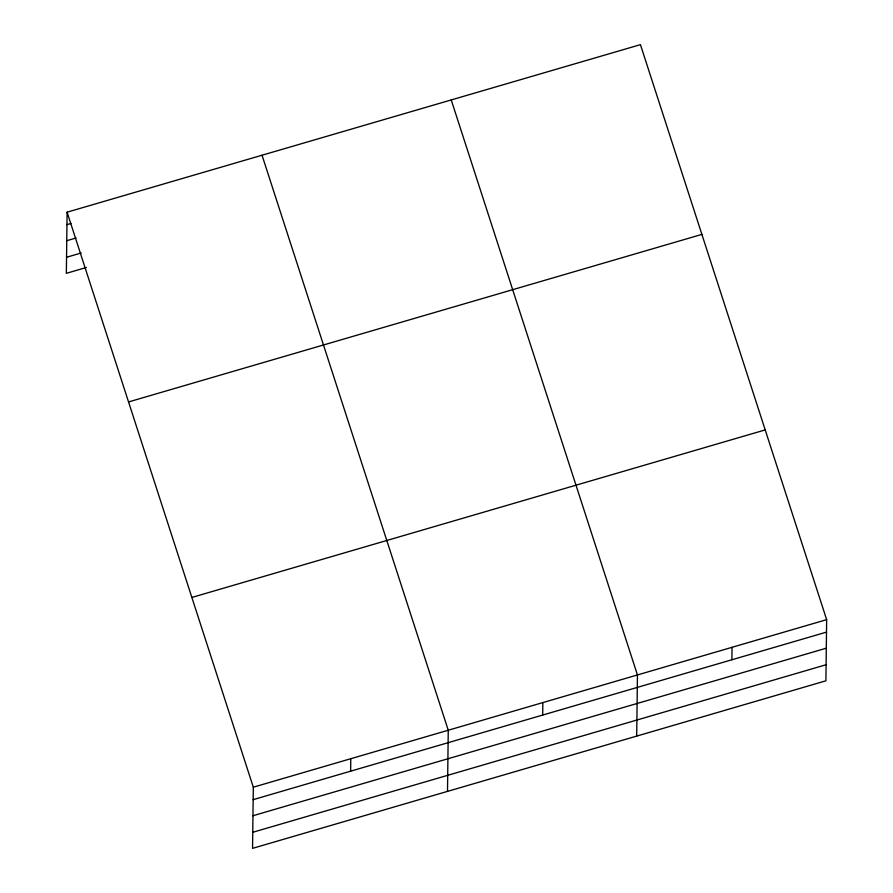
<?xml version="1.0" encoding="UTF-8"?>
<svg xmlns="http://www.w3.org/2000/svg" width="893" height="893" viewBox="0 0 893 893"><rect width="100%" height="100%" fill="white"/><g stroke="black" fill="none" stroke-linecap="round" stroke-linejoin="round"><path stroke-width="1.34" d="M67.098 212.188L253.311 787.202L252.563 848.35L825.902 680.812L826.65 619.664L640.437 44.65L67.098 212.188L66.35 273.336L86.375 267.487M350.625 771.184L350.782 758.726M447.505 791.388L448.253 730.24L262.029 155.226M542.698 715.059L542.844 702.601M636.698 736.1L637.446 674.952L451.233 99.938M731.892 659.771L732.048 647.313M66.942 224.645L70.949 223.473M66.752 240.708L76.095 237.984M66.551 257.262L81.23 252.976M128.547 401.939L701.887 234.401M191.861 597.45L765.201 429.913M253.311 787.202L826.65 619.664M253.166 799.659L826.494 632.121M252.965 815.733L826.304 648.195M252.764 832.287L826.092 664.749"/></g></svg>
